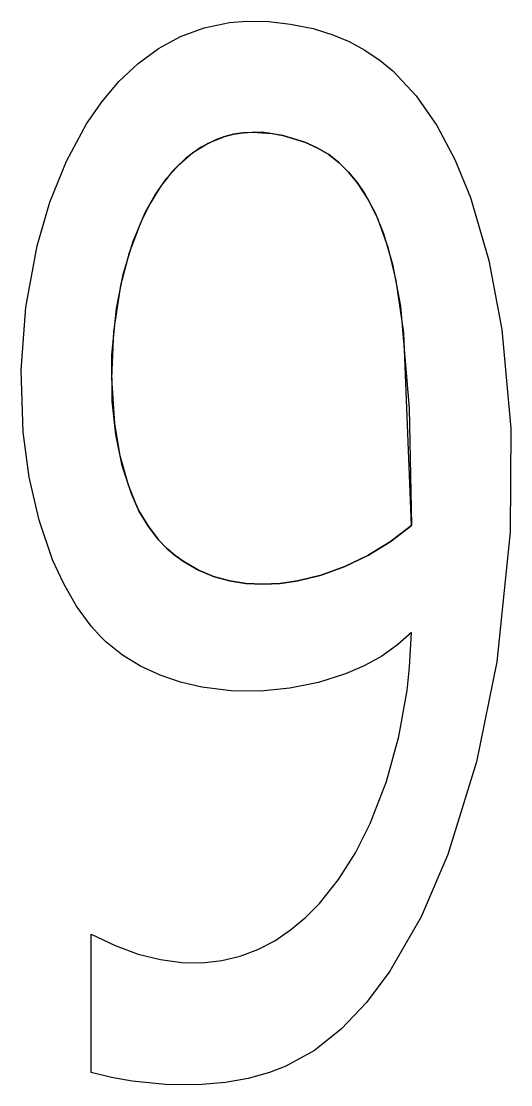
# Model space of a CAD drawing. Extents: x 0.11 to 1.06, y 0.16 to 2.22.
import ezdxf

# ---------------------------------------------------------------- set-up
doc = ezdxf.new("R2010")
doc.units = 0
doc.layers.add('9', color=7, linetype='CONTINUOUS')

msp = doc.modelspace()

# ---------------------------------------------------------------- linework, layer by layer
at = {"layer": '9'}
for points in [[(0.2472, 0.1803, 5.7484), (0.2472, 0.4484, 5.7484), (0.2936, 0.4263, 5.7484), (0.3384, 0.4099, 5.7484), (0.3815, 0.3991, 5.7484), (0.4228, 0.3936, 5.7484), (0.4624, 0.3931, 5.7484), (0.5003, 0.3973, 5.7484), (0.5364, 0.4061, 5.7484), (0.5707, 0.419, 5.7484), (0.6032, 0.4359, 5.7484), (0.6339, 0.4566, 5.7484), (0.6628, 0.4807, 5.7484), (0.6899, 0.5079, 5.7484), (0.727, 0.5542, 5.7484), (0.7599, 0.6062, 5.7484), (0.7886, 0.663, 5.7484), (0.8201, 0.7447, 5.7484), (0.8439, 0.8313, 5.7484), (0.8599, 0.9207, 5.7484), (0.8648, 0.9658, 5.7484), (0.8686, 1.0332, 5.7484), (0.8416, 1.0092, 5.7484), (0.8109, 0.9876, 5.7484), (0.777, 0.9688, 5.7484), (0.7403, 0.9529, 5.7484), (0.6879, 0.9362, 5.7484), (0.6327, 0.925, 5.7484), (0.5758, 0.9196, 5.7484), (0.5184, 0.9203, 5.7484), (0.4618, 0.9274, 5.7484), (0.4204, 0.937, 5.7484), (0.3807, 0.9505, 5.7484), (0.343, 0.968, 5.7484), (0.3078, 0.9895, 5.7484), (0.2757, 1.0153, 5.7484), (0.2658, 1.0249, 5.7484), (0.2472, 1.0454, 5.7484), (0.2189, 1.0841, 5.7484), (0.1939, 1.1272, 5.7484), (0.1723, 1.1743, 5.7484), (0.146, 1.2511, 5.7484), (0.127, 1.334, 5.7484), (0.1154, 1.4214, 5.7484), (0.1114, 1.5419, 5.7484), (0.1203, 1.6636, 5.7484), (0.1421, 1.7824, 5.7484), (0.1669, 1.8673, 5.7484), (0.1989, 1.9467, 5.7484), (0.2381, 2.0191, 5.7484), (0.2682, 2.0626, 5.7484), (0.3015, 2.1018, 5.7484), (0.338, 2.1361, 5.7484), (0.3775, 2.1651, 5.7484), (0.4203, 2.1883, 5.7484), (0.4662, 2.2051, 5.7484), (0.5152, 2.2152, 5.7484), (0.5482, 2.2178, 5.7484), (0.5918, 2.2171, 5.7484), (0.6337, 2.2125, 5.7484), (0.6775, 2.2035, 5.7484), (0.7157, 2.1916, 5.7484), (0.7473, 2.1784, 5.7484), (0.7781, 2.162, 5.7484), (0.8076, 2.142, 5.7484), (0.8322, 2.1217, 5.7484), (0.8774, 2.0734, 5.7484), (0.9175, 2.0158, 5.7484), (0.9526, 1.9499, 5.7484), (0.9827, 1.8765, 5.7484), (1.0186, 1.7543, 5.7484), (1.0438, 1.6203, 5.7484), (1.0611, 1.4284, 5.7484), (1.0602, 1.2279, 5.7484), (1.0344, 0.976, 5.7484), (0.9949, 0.7822, 5.7484), (0.9392, 0.6029, 5.7484), (0.8871, 0.4822, 5.7484), (0.8264, 0.3767, 5.7484), (0.7814, 0.3163, 5.7484), (0.7327, 0.2649, 5.7484), (0.6805, 0.2233, 5.7484), (0.6249, 0.1925, 5.7484), (0.5928, 0.1803, 5.7484), (0.5516, 0.1689, 5.7484), (0.5078, 0.1612, 5.7484), (0.4543, 0.1567, 5.7484), (0.391, 0.1573, 5.7484), (0.3268, 0.1639, 5.7484), (0.2867, 0.171, 5.7484)], [(0.6614, 1.9836, 5.7484), (0.6187, 1.9967, 5.7484), (0.5786, 2.0026, 5.7484), (0.5411, 2.0017, 5.7484), (0.5234, 1.9989, 5.7484), (0.5063, 1.9946, 5.7484), (0.4899, 1.9888, 5.7484), (0.459, 1.9732, 5.7484), (0.4307, 1.9525, 5.7484), (0.405, 1.9272, 5.7484), (0.3818, 1.8978, 5.7484), (0.3612, 1.8647, 5.7484), (0.3431, 1.8285, 5.7484), (0.3207, 1.7692, 5.7484), (0.304, 1.7055, 5.7484), (0.2903, 1.6164, 5.7484), (0.2864, 1.526, 5.7484), (0.2921, 1.4381, 5.7484), (0.3027, 1.3761, 5.7484), (0.3186, 1.3193, 5.7484), (0.3321, 1.285, 5.7484), (0.3398, 1.2692, 5.7484), (0.3568, 1.2404, 5.7484), (0.378, 1.213, 5.7484), (0.3935, 1.1969, 5.7484), (0.41, 1.1826, 5.7484), (0.4274, 1.17, 5.7484), (0.4551, 1.1541, 5.7484), (0.4845, 1.142, 5.7484), (0.5153, 1.1334, 5.7484), (0.5472, 1.1283, 5.7484), (0.5801, 1.1267, 5.7484), (0.6137, 1.1283, 5.7484), (0.6478, 1.1331, 5.7484), (0.6935, 1.1444, 5.7484), (0.739, 1.1609, 5.7484), (0.7837, 1.1826, 5.7484), (0.8271, 1.2092, 5.7484), (0.8686, 1.2404, 5.7484), (0.8538, 1.6141, 5.7484), (0.8387, 1.7155, 5.7484), (0.8236, 1.7774, 5.7484), (0.8037, 1.8337, 5.7484), (0.7852, 1.8717, 5.7484), (0.7632, 1.9055, 5.7484), (0.7466, 1.9256, 5.7484), (0.7281, 1.9436, 5.7484), (0.7079, 1.9593, 5.7484), (0.6857, 1.9727, 5.7484)], [(0.8686, 1.2404, 5.7484), (0.8271, 1.2092, 5.7484), (0.7837, 1.1826, 5.7484), (0.739, 1.1609, 5.7484), (0.6935, 1.1444, 5.7484), (0.6478, 1.1331, 5.7484), (0.6137, 1.1283, 5.7484), (0.5801, 1.1267, 5.7484), (0.5472, 1.1283, 5.7484), (0.5153, 1.1334, 5.7484), (0.4845, 1.142, 5.7484), (0.4551, 1.1541, 5.7484), (0.4274, 1.17, 5.7484), (0.41, 1.1826, 5.7484), (0.3935, 1.1969, 5.7484), (0.378, 1.213, 5.7484), (0.3568, 1.2404, 5.7484), (0.3398, 1.2692, 5.7484), (0.3251, 1.3017, 5.7484), (0.3074, 1.3565, 5.7484), (0.2951, 1.4169, 5.7484), (0.288, 1.4815, 5.7484), (0.2871, 1.5711, 5.7484), (0.2959, 1.6613, 5.7484), (0.3089, 1.7271, 5.7484), (0.3276, 1.7896, 5.7484), (0.3518, 1.847, 5.7484), (0.3712, 1.8817, 5.7484), (0.3931, 1.913, 5.7484), (0.4175, 1.9404, 5.7484), (0.4445, 1.9635, 5.7484), (0.4741, 1.9817, 5.7484), (0.5063, 1.9946, 5.7484), (0.5234, 1.9989, 5.7484), (0.5411, 2.0017, 5.7484), (0.5595, 2.003, 5.7484), (0.5983, 2.0005, 5.7484), (0.6187, 1.9967, 5.7484), (0.6614, 1.9836, 5.7484), (0.6857, 1.9727, 5.7484), (0.7079, 1.9593, 5.7484), (0.7281, 1.9436, 5.7484), (0.7466, 1.9256, 5.7484), (0.7632, 1.9055, 5.7484), (0.7783, 1.8834, 5.7484), (0.7979, 1.8468, 5.7484), (0.8143, 1.8064, 5.7484), (0.8317, 1.7471, 5.7484), (0.8473, 1.6659, 5.7484), (0.8638, 1.4679, 5.7484)]]:
    msp.add_polyline3d(points, close=True, dxfattribs=at)

doc.saveas('drawing.dxf')
